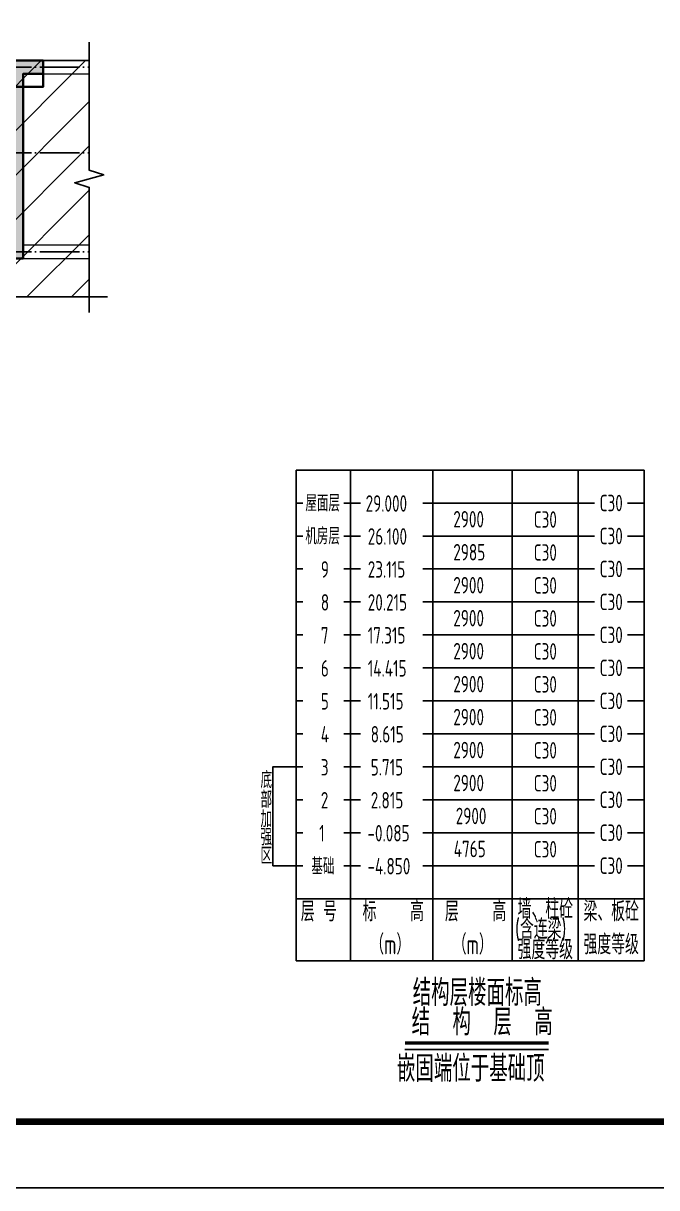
# Model space of a CAD drawing. Extents: x 393367 to 3005760, y 4998 to 826018.
# Drawn here: x 2545808 to 2555419, y 527962 to 545620 of the extents above; entities that cross this region are included whole.
import ezdxf

# ---------------------------------------------------------------- set-up
doc = ezdxf.new("R2010")
doc.units = 0
doc.header["$LTSCALE"] = 1000
doc.linetypes.add('DOTE', pattern=[2.42, 2, -0.2, 0.02, -0.2])
doc.linetypes.add('虚线', pattern=[500, 300, -200])
doc.layers.get('0').update_dxf_attribs({"linetype": 'CONTINUOUS'})
for name, color, linetype in [('-TK', 7, 'CONTINUOUS'), ('B-TXT', 3, 'CONTINUOUS'), ('BEAM_CONT', 4, 'CONTINUOUS'), ('COLU', 7, 'CONTINUOUS'), ('DOTE', 8, 'DOTE'), ('S-填充', 251, 'CONTINUOUS'), ('S-砼墙', 150, 'CONTINUOUS'), ('S-砼墙填充', 251, 'CONTINUOUS'), ('THIN', 7, 'CONTINUOUS'), ('X-引线', 12, 'CONTINUOUS'), ('表格', 7, 'CONTINUOUS')]:
    doc.layers.add(name, color=color, linetype=linetype)
doc.layers.add('yichutu', color=7, linetype='CONTINUOUS', true_color=0xffffff, plot=False)
doc.layers.add('砼梁虚线', color=4, linetype='虚线', lineweight=18)
doc.styles.add('TSSD', font='tssdeng.shx', dxfattribs={"width": 0.7, "bigfont": 'hztxt.shx'})
doc.styles.add('TSSD_Rein', font='Tssdeng.shx', dxfattribs={"width": 0.7, "bigfont": 'hztxt.shx'})

# ---------------------------------------------------------------- blocks, each defined once
blk = doc.blocks.new('A1')
blk.add_lwpolyline([(0, 59400), (0, 0), (84100, 0), (84100, 59400)], close=True)
at = {"const_width": 100}
blk.add_lwpolyline([(2500, 58400), (2500, 1000), (83100, 1000), (83100, 58400)], close=True, dxfattribs=at)
blk = doc.blocks.new('A$C3FD373F2')
at = {"layer": 'X-引线', "color": 7}
blk.add_lwpolyline([(1097, 5277), (744, 5277), (744, 3777), (1097, 3777)], dxfattribs=at)
at = {"layer": '表格', "color": 151}
for p, q in [((1097, 2333), (1097, 9777)), ((1097, 9777), (6375, 9777)), ((1921, 2333), (1921, 9777)), ((3168, 2333), (3168, 9777)), ((4375, 2333), (4375, 9777)), ((5375, 2333), (5375, 9777)), ((6375, 2333), (6375, 9777)), ((1097, 9277), (1197, 9277)), ((1821, 9277), (2071, 9277)), ((3018, 9277), (5625, 9277)), ((6125, 9277), (6375, 9277)), ((1097, 8777), (1197, 8777)), ((1821, 8777), (2071, 8777)), ((3018, 8777), (5625, 8777)), ((6125, 8777), (6375, 8777)), ((1097, 8277), (1197, 8277)), ((1821, 8277), (2071, 8277)), ((3018, 8277), (5625, 8277)), ((6125, 8277), (6375, 8277)), ((1097, 7777), (1197, 7777)), ((1821, 7777), (2071, 7777)), ((3018, 7777), (5625, 7777)), ((6125, 7777), (6375, 7777)), ((1097, 7277), (1197, 7277)), ((1821, 7277), (2071, 7277)), ((3018, 7277), (5625, 7277)), ((6125, 7277), (6375, 7277)), ((1097, 6777), (1197, 6777)), ((1821, 6777), (2071, 6777)), ((3018, 6777), (5625, 6777)), ((6125, 6777), (6375, 6777)), ((1097, 6277), (1197, 6277)), ((1821, 6277), (2071, 6277)), ((3018, 6277), (5625, 6277)), ((6125, 6277), (6375, 6277)), ((1097, 5777), (1197, 5777)), ((1821, 5777), (2071, 5777)), ((3018, 5777), (5625, 5777)), ((6125, 5777), (6375, 5777)), ((1097, 5277), (1197, 5277)), ((1821, 5277), (2071, 5277)), ((3018, 5277), (5625, 5277)), ((6125, 5277), (6375, 5277)), ((1097, 4777), (1197, 4777)), ((1821, 4777), (2071, 4777)), ((3018, 4777), (5625, 4777)), ((6125, 4777), (6375, 4777)), ((1097, 4277), (1197, 4277)), ((1821, 4277), (2071, 4277)), ((3018, 4277), (5625, 4277)), ((6125, 4277), (6375, 4277)), ((1097, 3777), (1197, 3777)), ((1821, 3777), (2071, 3777)), ((3018, 3777), (5625, 3777)), ((6125, 3777), (6375, 3777)), ((1097, 3277), (6375, 3277)), ((1097, 3277), (6375, 3277)), ((1097, 3277), (1197, 3277)), ((1097, 2333), (6375, 2333)), ((2745, 990), (4927, 990))]:
    blk.add_line(p, q, dxfattribs=at)
at = {"layer": '表格', "color": 151, "const_width": 50}
blk.add_lwpolyline([(2745, 1090), (4927, 1090)], dxfattribs=at)
at = {"layer": 'B-TXT', "style": 'TSSD', "width": 0.7}
for s, p in [('底', (554, 4952)), ('部', (554, 4655)), ('加', (554, 4358)), ('强', (554, 4085)), ('区', (554, 3802))]:
    blk.add_text(s, height=252, dxfattribs=at).set_placement(p)
at = {"layer": '表格', "color": 151, "style": 'TSSD_Rein', "width": 0.7}
for s, height, p in [('屋面层', 250, (1235, 9150)), ('29.000', 250, (2150, 9145)), ('2900', 250, (3480, 8906)), ('机房层', 250, (1235, 8650)), ('26.100', 250, (2182, 8645)), ('2985', 250, (3480, 8406)), ('9', 250, (1470, 8145)), ('23.115', 250, (2182, 8145)), ('C30', 250, (5700, 8152)), ('2900', 250, (3480, 7906)), ('C30', 250, (4700, 7902)), ('8', 250, (1470, 7645)), ('20.215', 250, (2182, 7645)), ('C30', 250, (5700, 7652)), ('2900', 250, (3480, 7406)), ('C30', 250, (4700, 7402)), ('7', 250, (1470, 7145)), ('17.315', 250, (2182, 7145)), ('C30', 250, (5700, 7152)), ('2900', 250, (3480, 6906)), ('C30', 250, (4700, 6902)), ('6', 250, (1470, 6645)), ('14.415', 250, (2182, 6645)), ('C30', 250, (5700, 6652)), ('2900', 250, (3480, 6406)), ('C30', 250, (4700, 6402)), ('5', 250, (1470, 6145)), ('11.515', 250, (2182, 6145)), ('C30', 250, (5700, 6152)), ('2900', 250, (3480, 5906)), ('C30', 250, (4700, 5902)), ('4', 250, (1470, 5645)), ('8.615', 250, (2227, 5645)), ('C30', 250, (5700, 5652)), ('2900', 250, (3480, 5406)), ('3', 250, (1470, 5145)), ('5.715', 250, (2227, 5145)), ('C30', 250, (5700, 5152)), ('2900', 250, (3480, 4906)), ('2', 250, (1470, 4645)), ('2.815', 250, (2227, 4645)), ('2900', 250, (3517, 4406)), ('C30', 250, (4700, 4402)), ('1', 250, (1445, 4145)), ('-0.085', 250, (2178, 4145)), ('4765', 250, (3487, 3906)), ('C30', 250, (4700, 3902)), ('基础', 250, (1326, 3645)), ('-4.850', 250, (2178, 3645)), ('C30', 250, (5700, 3652)), ('层 号', 300, (1166, 2933)), ('标    高', 300, (2104, 2933)), ('层    高', 300, (3353, 2933)), ('墙、柱砼', 300, (4456, 2973)), ('梁、板砼', 300, (5456, 2933)), ('(含连梁)', 300, (4417, 2666)), ('（m）', 300, (2219, 2433)), ('（m）', 300, (3471, 2433)), ('强度等级', 300, (4456, 2358)), ('强度等级', 300, (5456, 2433)), ('结构层楼面标高', 400, (2864, 1651)), ('结  构  层  高', 400, (2848, 1204)), ('嵌固端位于基础顶', 400, (2625, 500))]:
    blk.add_text(s, height=height, dxfattribs=at).set_placement(p)
at = {"layer": '表格', "color": 6, "style": 'TSSD_Rein', "width": 0.7}
for p in [(5700, 9152), (4700, 8902), (5700, 8652), (4700, 8402), (4700, 5402), (4700, 4902), (5700, 4652), (5700, 4152)]:
    blk.add_text('C30', height=250, dxfattribs=at).set_placement(p)
blk = doc.blocks.new('yct-841-594-84100-59400-100-1000')
at = {"layer": 'yichutu', "color": 7, "true_color": 0xffffff}
blk.add_lwpolyline([(0, 0), (0, 59400), (84100, 59400), (84100, 0)], close=True, dxfattribs=at)

msp = doc.modelspace()

# ---------------------------------------------------------------- hatches: boundary and pattern name
at = {"layer": 'S-填充', "linetype": 'ByBlock'}
h = msp.add_hatch(dxfattribs=at)
h.set_pattern_fill('ANSI31', color=8, scale=150, style=0)
h.paths.add_polyline_path([(2520007.37875, 541470.1364), (2520007.37875, 545054.13004), (2529807.37924, 545054.13004), (2529807.37924, 546354.13096), (2532307.47701, 546354.13096), (2532307.41265, 546891.6125), (2533677.46566, 546891.6125), (2533747.46566, 547111.6125), (2533867.46566, 546671.6125), (2533937.46566, 546891.6125), (2535307.51863, 546891.83462), (2535307.54825, 546354.08416), (2537807.57479, 546354.08416), (2537807.57479, 545054.13004), (2546807.52444, 545054.13004), (2546807.52444, 543392.13322), (2547027.52444, 543322.13322), (2546587.52444, 543202.13322), (2546807.52444, 543132.13322), (2546807.52445, 541470.1364), (2533537.4516, 541470.1364), (2533467.4516, 541250.1364), (2533347.4516, 541690.1364), (2533277.4516, 541470.1364)])
at = {"layer": 'S-砼墙填充'}
msp.add_hatch(color=142, dxfattribs=at).paths.add_polyline_path([(2545807.58163, 542054.12595), (2545807.57368, 544854.13004), (2546107.47701, 544854.13004), (2546107.47701, 545054.13004), (2545607.57368, 545054.13004), (2545607.58163, 542054.12595)])

# ---------------------------------------------------------------- linework, layer by layer
at = {"layer": '-TK'}
msp.add_line((2483369.24175, 527962.12225), (2556969.24175, 527962.12225), dxfattribs=at)
at = {"layer": 'COLU', "lineweight": 35}
msp.add_lwpolyline([(2546107.47701, 545054.13004), (2545607.57368, 545054.13004), (2545607.57368, 544654.13004), (2546107.47701, 544654.13004)], close=True, dxfattribs=at)
at = {"layer": 'DOTE', "linetype": 'DOTE', "ltscale": 0.3}
for p, q in [((2519198.40652, 544954.13004), (2546807.52445, 544954.13004)), ((2519198.40652, 543654.13004), (2546807.52445, 543654.13004)), ((2519198.40652, 542154.13004), (2546807.52445, 542154.13004))]:
    msp.add_line(p, q, dxfattribs=at)
at = {"layer": 'S-砼墙', "color": 150, "lineweight": 35}
msp.add_lwpolyline([(2545807.58163, 542054.12595), (2545807.57368, 544854.13004), (2546107.47701, 544854.13004), (2546107.47701, 545054.13004), (2545607.57368, 545054.13004), (2545607.58163, 542054.12595)], close=True, dxfattribs=at)
at = {"layer": 'S-砼墙填充'}
msp.add_lwpolyline([(2537807.57479, 545054.13004), (2546807.52444, 545054.13004), (2546807.52444, 543392.13322), (2547027.52444, 543322.13322), (2546587.52444, 543202.13322), (2546807.52444, 543132.13322), (2546807.52445, 541470.1364), (2533537.4516, 541470.1364)], dxfattribs=at)
at = {"layer": 'THIN'}
for points in [[(2546807.52445, 541234.04553), (2546807.52444, 543132.13322), (2546587.52444, 543202.13322), (2547027.52444, 543322.13322), (2546807.52444, 543392.13322), (2546807.52444, 545334.13004)], [(2519727.37875, 541470.1364), (2533277.4516, 541470.1364), (2533347.4516, 541690.1364), (2533467.4516, 541250.1364), (2533537.4516, 541470.1364), (2547087.52445, 541470.1364)]]:
    msp.add_lwpolyline(points, dxfattribs=at)
at = {"layer": '砼梁虚线', "lineweight": 18}
for p, q in [((2546807.52445, 545054.13004), (2546107.47701, 545054.13004)), ((2546107.47701, 544854.13004), (2546807.52445, 544854.13004)), ((2546807.52445, 542254.12882), (2545807.58099, 542254.12588)), ((2545807.58153, 542054.12588), (2546807.52445, 542054.12882))]:
    msp.add_line(p, q, dxfattribs=at)

# ---------------------------------------------------------------- block references
at = {"layer": '-TK'}
msp.add_blockref('A1', (2480869.24175, 527962.12225), dxfattribs=at)
at = {"layer": 'BEAM_CONT'}
msp.add_blockref('A$C3FD373F2', (2548852.47023, 529068.15467), dxfattribs=at)
at = {"layer": 'yichutu'}
msp.add_blockref('yct-841-594-84100-59400-100-1000', (2480869.24175, 527962.12225), dxfattribs=at)

doc.saveas('drawing.dxf')
